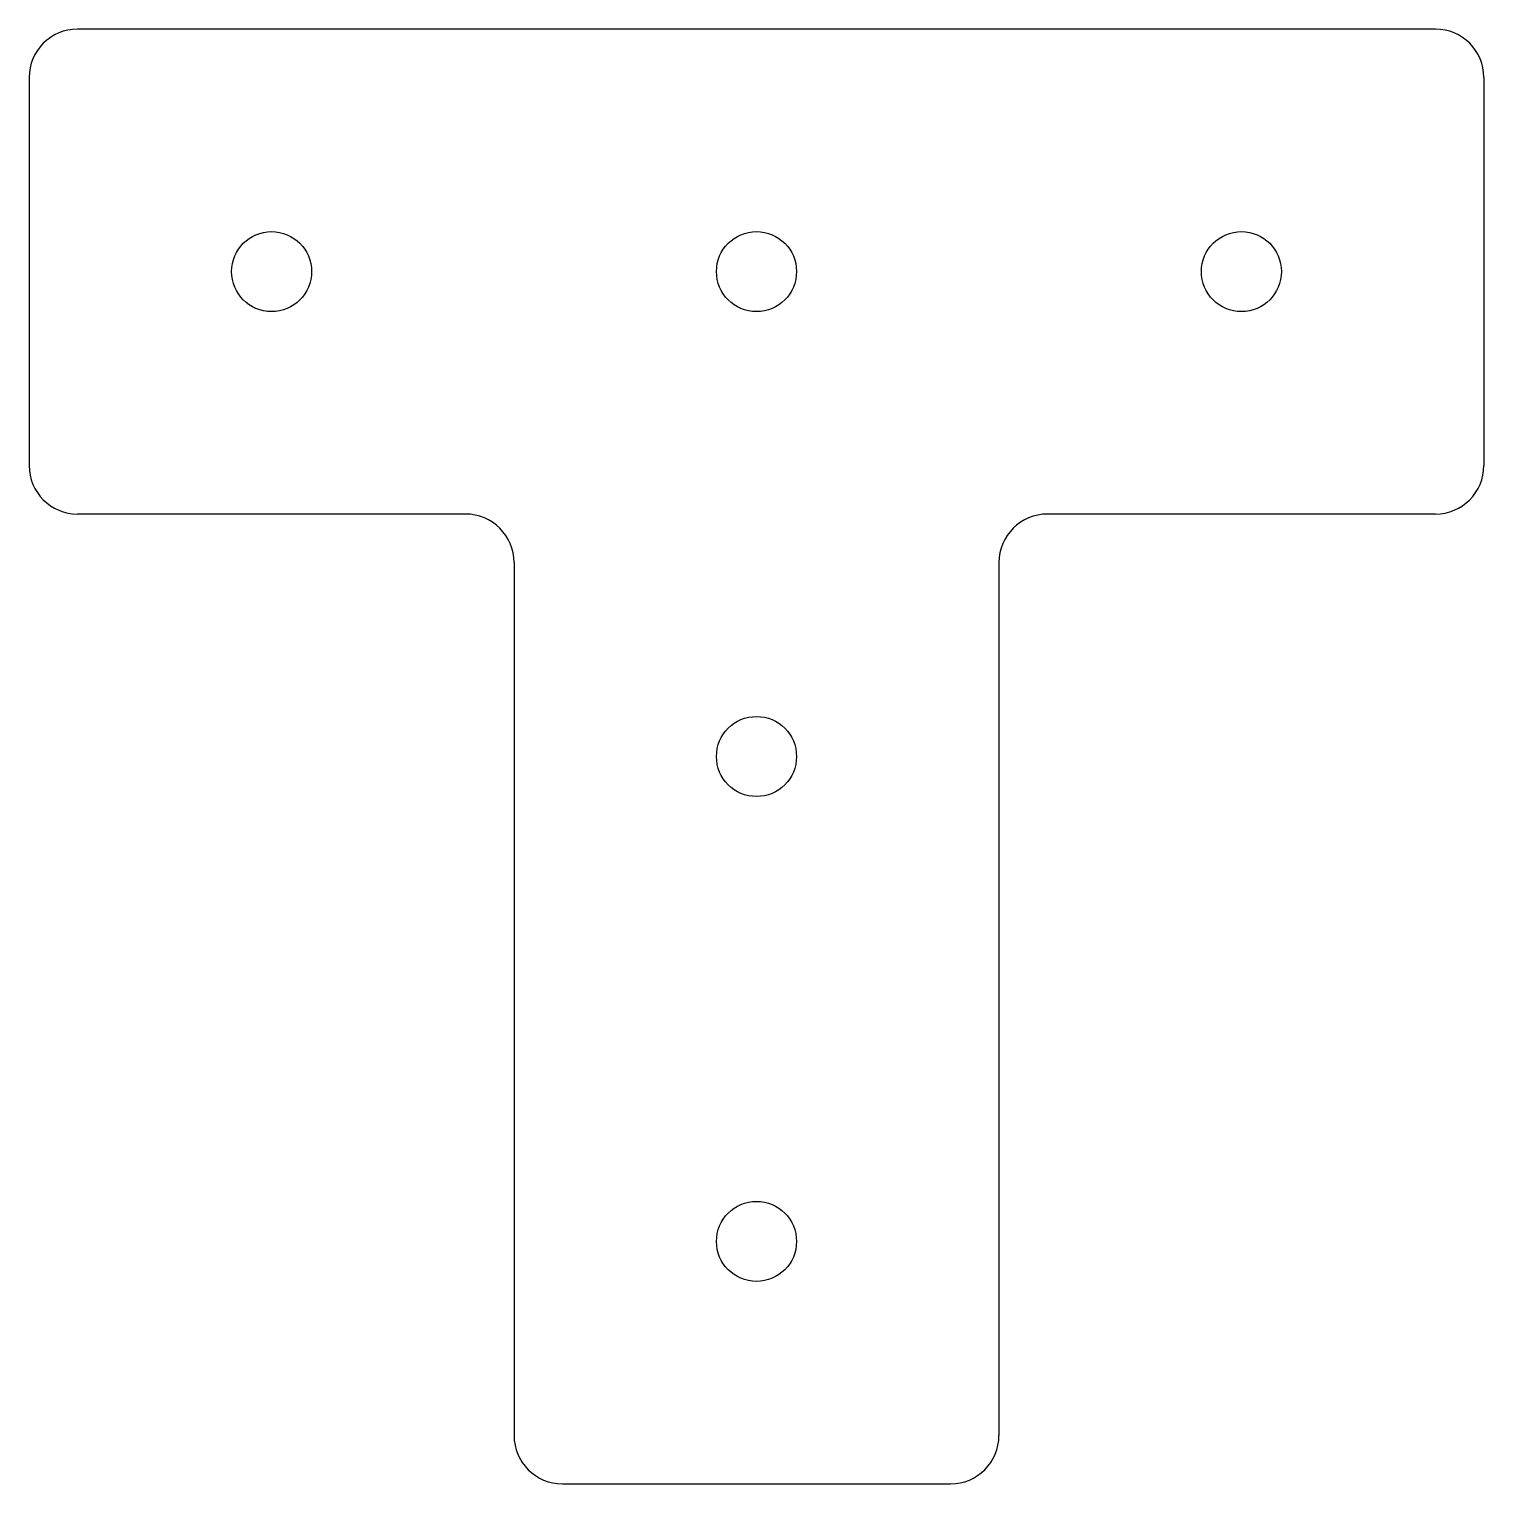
# Model space of a CAD drawing. Header units: millimetres. Extents: x -30 to 30, y -50 to 10.
import ezdxf

# ---------------------------------------------------------------- set-up
doc = ezdxf.new("R2010")
doc.units = ezdxf.units.MM

msp = doc.modelspace()

# ---------------------------------------------------------------- linework, layer by layer
at = {"color": 7, "linetype": 'Continuous', "lineweight": 25}
for p, q in [((28, 10), (-28, 10)), ((-30, 8), (-30, -8)), ((30, 8), (30, -8)), ((-12, -10), (-28, -10)), ((28, -10), (12, -10)), ((-10, -12), (-10, -48)), ((10, -12), (10, -48)), ((-8, -50), (8, -50))]:
    msp.add_line(p, q, dxfattribs=at)
for centre in [(-20, 0), (0, 0), (20, 0), (0, -20), (0, -40)]:
    msp.add_circle(centre, 1.65, dxfattribs=at)
for centre, start, end in [((-28, 8), 90, 180), ((28, 8), 0, 90), ((-28, -8), 180, 270), ((28, -8), 270, 0), ((-12, -12), 0, 90), ((12, -12), 90, 180), ((-8, -48), 180, 270), ((8, -48), 270, 0)]:
    msp.add_arc(centre, 2, start, end, dxfattribs=at)

doc.saveas('drawing.dxf')
